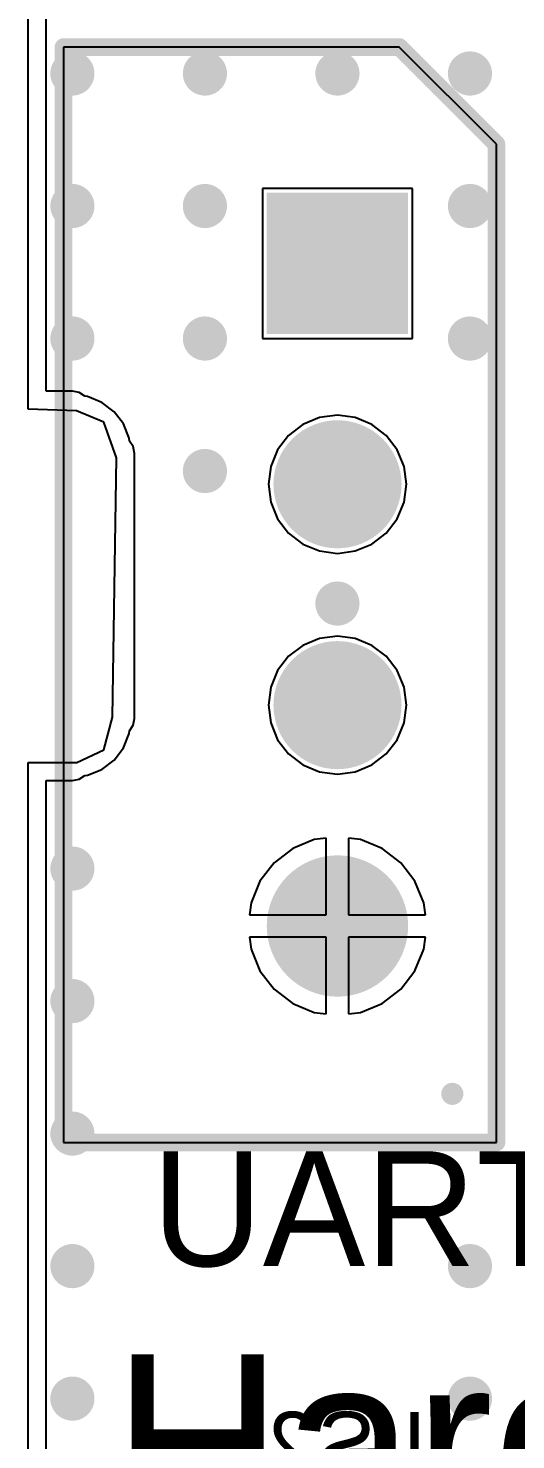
# Model space of a CAD drawing. Header units: millimetres. Extents: x 15 to 122, y 23 to 96.
# Drawn here: x 25 to 30.52, y 71.53 to 87.51 of the extents above; entities that cross this region are included whole.
import ezdxf

# ---------------------------------------------------------------- set-up
doc = ezdxf.new("R2010")
doc.units = ezdxf.units.MM
for name, color, linetype in [('BottomLayer', 5, 'Continuous'), ('BottomOverlay', 54, 'Continuous'), ('TopLayer', 1, 'Continuous'), ('TopOverlay', 2, 'Continuous'), ('TopSolder', 216, 'Continuous'), ('Upper Modules', 80, 'Continuous')]:
    doc.layers.add(name, color=color, linetype=linetype)
doc.styles.get("Standard").update_dxf_attribs({"font": 'ARExthalf2.shx', "width": 0.1})

msp = doc.modelspace()

# ---------------------------------------------------------------- linework, layer by layer
at = {"layer": 'BottomLayer'}
for p, q in [((25.204, 83.404), (25.204, 92)), ((29.35, 85.7), (27.65, 85.7)), ((27.65, 85.7), (27.65, 84)), ((29.35, 84), (29.35, 85.7)), ((27.65, 84), (29.35, 84)), ((25.5, 83.404), (25.204, 83.404)), ((25.578, 83.388), (25.5, 83.404)), ((25.639, 83.347), (25.578, 83.388)), ((25.672, 83.343), (25.639, 83.347)), ((25.833, 83.277), (25.672, 83.343)), ((25.971, 83.171), (25.833, 83.277)), ((26.077, 83.033), (25.971, 83.171)), ((28.298, 83.105), (28.109, 83.027)), ((28.5, 83.132), (28.298, 83.105)), ((28.702, 83.105), (28.5, 83.132)), ((28.891, 83.027), (28.702, 83.105)), ((26.143, 82.872), (26.077, 83.033)), ((28.109, 83.027), (27.947, 82.903)), ((29.053, 82.903), (28.891, 83.027)), ((26.147, 82.839), (26.143, 82.872)), ((26.188, 82.778), (26.147, 82.839)), ((26.204, 82.7), (26.188, 82.778)), ((27.947, 82.903), (27.823, 82.741)), ((29.177, 82.741), (29.053, 82.903)), ((26.204, 79.7), (26.204, 82.7)), ((27.823, 82.741), (27.745, 82.552)), ((29.255, 82.552), (29.177, 82.741)), ((27.745, 82.552), (27.718, 82.35)), ((29.282, 82.35), (29.255, 82.552)), ((27.718, 82.35), (27.745, 82.148)), ((29.255, 82.148), (29.282, 82.35)), ((27.745, 82.148), (27.823, 81.959)), ((29.177, 81.959), (29.255, 82.148)), ((27.823, 81.959), (27.947, 81.797)), ((29.053, 81.797), (29.177, 81.959)), ((27.947, 81.797), (28.109, 81.673)), ((28.109, 81.673), (28.298, 81.595)), ((28.702, 81.595), (28.891, 81.673)), ((28.891, 81.673), (29.053, 81.797)), ((28.298, 81.595), (28.5, 81.568)), ((28.5, 81.568), (28.702, 81.595)), ((28.298, 80.605), (28.109, 80.527)), ((28.5, 80.632), (28.298, 80.605)), ((28.702, 80.605), (28.5, 80.632)), ((28.891, 80.527), (28.702, 80.605)), ((27.947, 80.403), (27.823, 80.241)), ((28.109, 80.527), (27.947, 80.403)), ((29.053, 80.403), (28.891, 80.527)), ((29.177, 80.241), (29.053, 80.403)), ((27.823, 80.241), (27.745, 80.052)), ((29.255, 80.052), (29.177, 80.241)), ((27.745, 80.052), (27.718, 79.85)), ((29.282, 79.85), (29.255, 80.052)), ((27.718, 79.85), (27.745, 79.648)), ((29.255, 79.648), (29.282, 79.85)), ((26.147, 79.561), (26.188, 79.622)), ((26.188, 79.622), (26.204, 79.7)), ((27.745, 79.648), (27.823, 79.459)), ((29.177, 79.459), (29.255, 79.648)), ((26.077, 79.367), (26.143, 79.528)), ((26.143, 79.528), (26.147, 79.561)), ((27.823, 79.459), (27.947, 79.297)), ((29.053, 79.297), (29.177, 79.459)), ((25.971, 79.229), (26.077, 79.367)), ((27.947, 79.297), (28.109, 79.173)), ((28.891, 79.173), (29.053, 79.297)), ((25.672, 79.057), (25.833, 79.123)), ((25.833, 79.123), (25.971, 79.229)), ((28.109, 79.173), (28.298, 79.095)), ((28.298, 79.095), (28.5, 79.068)), ((28.5, 79.068), (28.702, 79.095)), ((28.702, 79.095), (28.891, 79.173)), ((25.204, 40.404), (25.204, 78.996)), ((25.204, 78.996), (25.5, 78.996)), ((25.5, 78.996), (25.578, 79.012)), ((25.578, 79.012), (25.639, 79.053)), ((25.639, 79.053), (25.672, 79.057)), ((28.238, 78.328), (27.994, 78.227)), ((28.373, 78.346), (28.238, 78.328)), ((28.373, 77.477), (28.373, 78.346)), ((28.762, 78.328), (28.627, 78.346)), ((28.627, 78.346), (28.627, 77.477)), ((29.006, 78.227), (28.762, 78.328)), ((27.994, 78.227), (27.784, 78.066)), ((29.216, 78.066), (29.006, 78.227)), ((27.784, 78.066), (27.623, 77.856)), ((29.377, 77.856), (29.216, 78.066)), ((27.623, 77.856), (27.522, 77.612)), ((29.478, 77.612), (29.377, 77.856)), ((27.522, 77.612), (27.504, 77.477)), ((29.496, 77.477), (29.478, 77.612)), ((27.504, 77.477), (28.373, 77.477)), ((28.627, 77.477), (29.496, 77.477)), ((28.373, 77.223), (27.504, 77.223)), ((27.504, 77.223), (27.522, 77.088)), ((28.373, 76.354), (28.373, 77.223)), ((29.496, 77.223), (28.627, 77.223)), ((28.627, 77.223), (28.627, 76.354)), ((29.478, 77.088), (29.496, 77.223)), ((27.522, 77.088), (27.623, 76.844)), ((29.377, 76.844), (29.478, 77.088)), ((27.623, 76.844), (27.784, 76.634)), ((29.216, 76.634), (29.377, 76.844)), ((27.784, 76.634), (27.994, 76.473)), ((29.006, 76.473), (29.216, 76.634)), ((27.994, 76.473), (28.238, 76.372)), ((28.762, 76.372), (29.006, 76.473)), ((28.238, 76.372), (28.373, 76.354)), ((28.627, 76.354), (28.762, 76.372))]:
    msp.add_line(p, q, dxfattribs=at)
for points, const_width in [([(25.375, 87, 1), (25.625, 87, 1)], 0.25), ([(26.875, 87, 1), (27.125, 87, 1)], 0.25), ([(28.375, 87, 1), (28.625, 87, 1)], 0.25), ([(29.875, 87, 1), (30.125, 87, 1)], 0.25), ([(25.375, 85.5, 1), (25.625, 85.5, 1)], 0.25), ([(26.875, 85.5, 1), (27.125, 85.5, 1)], 0.25), ([(29.875, 85.5, 1), (30.125, 85.5, 1)], 0.25), ([(25.375, 84, 1), (25.625, 84, 1)], 0.25), ([(26.875, 84, 1), (27.125, 84, 1)], 0.25), ([(29.875, 84, 1), (30.125, 84, 1)], 0.25), ([(28.163, 82.35, 1), (28.838, 82.35, 1)], 0.675), ([(26.875, 82.5, 1), (27.125, 82.5, 1)], 0.25), ([(28.375, 81, 1), (28.625, 81, 1)], 0.25), ([(28.163, 79.85, 1), (28.838, 79.85, 1)], 0.675), ([(25.375, 78, 1), (25.625, 78, 1)], 0.25), ([(28.125, 77.35, 1), (28.875, 77.35, 1)], 0.75), ([(25.375, 76.5, 1), (25.625, 76.5, 1)], 0.25), ([(25.375, 75, 1), (25.625, 75, 1)], 0.25), ([(25.375, 73.5, 1), (25.625, 73.5, 1)], 0.25), ([(29.875, 73.5, 1), (30.125, 73.5, 1)], 0.25), ([(25.375, 72, 1), (25.625, 72, 1)], 0.25), ([(29.875, 72, 1), (30.125, 72, 1)], 0.25)]:
    msp.add_lwpolyline(points, format="xyb", close=True, dxfattribs=dict(at, const_width=const_width))
msp.add_solid([(29.25, 84.1), (29.25, 85.6), (27.75, 84.1), (27.75, 85.6)], dxfattribs=at)
at = {"layer": 'TopLayer'}
for p, q in [((25.204, 83.404), (25.204, 92)), ((29.35, 85.7), (27.65, 85.7)), ((27.65, 85.7), (27.65, 84)), ((29.35, 84), (29.35, 85.7)), ((27.65, 84), (29.35, 84)), ((25.5, 83.404), (25.204, 83.404)), ((25.578, 83.388), (25.5, 83.404)), ((25.639, 83.347), (25.578, 83.388)), ((25.672, 83.343), (25.639, 83.347)), ((25.833, 83.277), (25.672, 83.343)), ((25.971, 83.171), (25.833, 83.277)), ((26.077, 83.033), (25.971, 83.171)), ((28.298, 83.105), (28.109, 83.027)), ((28.5, 83.132), (28.298, 83.105)), ((28.702, 83.105), (28.5, 83.132)), ((28.891, 83.027), (28.702, 83.105)), ((26.143, 82.872), (26.077, 83.033)), ((28.109, 83.027), (27.947, 82.903)), ((29.053, 82.903), (28.891, 83.027)), ((26.147, 82.839), (26.143, 82.872)), ((26.188, 82.778), (26.147, 82.839)), ((26.204, 82.7), (26.188, 82.778)), ((27.947, 82.903), (27.823, 82.741)), ((29.177, 82.741), (29.053, 82.903)), ((26.204, 79.7), (26.204, 82.7)), ((27.823, 82.741), (27.745, 82.552)), ((29.255, 82.552), (29.177, 82.741)), ((27.745, 82.552), (27.718, 82.35)), ((29.282, 82.35), (29.255, 82.552)), ((27.718, 82.35), (27.745, 82.148)), ((29.255, 82.148), (29.282, 82.35)), ((27.745, 82.148), (27.823, 81.959)), ((29.177, 81.959), (29.255, 82.148)), ((27.823, 81.959), (27.947, 81.797)), ((29.053, 81.797), (29.177, 81.959)), ((27.947, 81.797), (28.109, 81.673)), ((28.109, 81.673), (28.298, 81.595)), ((28.702, 81.595), (28.891, 81.673)), ((28.891, 81.673), (29.053, 81.797)), ((28.298, 81.595), (28.5, 81.568)), ((28.5, 81.568), (28.702, 81.595)), ((28.298, 80.605), (28.109, 80.527)), ((28.5, 80.632), (28.298, 80.605)), ((28.702, 80.605), (28.5, 80.632)), ((28.891, 80.527), (28.702, 80.605)), ((27.947, 80.403), (27.823, 80.241)), ((28.109, 80.527), (27.947, 80.403)), ((29.053, 80.403), (28.891, 80.527)), ((29.177, 80.241), (29.053, 80.403)), ((27.823, 80.241), (27.745, 80.052)), ((29.255, 80.052), (29.177, 80.241)), ((27.745, 80.052), (27.718, 79.85)), ((29.282, 79.85), (29.255, 80.052)), ((27.718, 79.85), (27.745, 79.648)), ((29.255, 79.648), (29.282, 79.85)), ((26.147, 79.561), (26.188, 79.622)), ((26.188, 79.622), (26.204, 79.7)), ((27.745, 79.648), (27.823, 79.459)), ((29.177, 79.459), (29.255, 79.648)), ((26.077, 79.367), (26.143, 79.528)), ((26.143, 79.528), (26.147, 79.561)), ((27.823, 79.459), (27.947, 79.297)), ((29.053, 79.297), (29.177, 79.459)), ((25.971, 79.229), (26.077, 79.367)), ((27.947, 79.297), (28.109, 79.173)), ((28.891, 79.173), (29.053, 79.297)), ((25.672, 79.057), (25.833, 79.123)), ((25.833, 79.123), (25.971, 79.229)), ((28.109, 79.173), (28.298, 79.095)), ((28.298, 79.095), (28.5, 79.068)), ((28.5, 79.068), (28.702, 79.095)), ((28.702, 79.095), (28.891, 79.173)), ((25.204, 40.404), (25.204, 78.996)), ((25.204, 78.996), (25.5, 78.996)), ((25.5, 78.996), (25.578, 79.012)), ((25.578, 79.012), (25.639, 79.053)), ((25.639, 79.053), (25.672, 79.057)), ((28.238, 78.328), (27.994, 78.227)), ((28.373, 78.346), (28.238, 78.328)), ((28.373, 77.477), (28.373, 78.346)), ((28.762, 78.328), (28.627, 78.346)), ((28.627, 78.346), (28.627, 77.477)), ((29.006, 78.227), (28.762, 78.328)), ((27.994, 78.227), (27.784, 78.066)), ((29.216, 78.066), (29.006, 78.227)), ((27.784, 78.066), (27.623, 77.856)), ((29.377, 77.856), (29.216, 78.066)), ((27.623, 77.856), (27.522, 77.612)), ((29.478, 77.612), (29.377, 77.856)), ((27.522, 77.612), (27.504, 77.477)), ((29.496, 77.477), (29.478, 77.612)), ((27.504, 77.477), (28.373, 77.477)), ((28.627, 77.477), (29.496, 77.477)), ((28.373, 77.223), (27.504, 77.223)), ((27.504, 77.223), (27.522, 77.088)), ((28.373, 76.354), (28.373, 77.223)), ((29.496, 77.223), (28.627, 77.223)), ((28.627, 77.223), (28.627, 76.354)), ((29.478, 77.088), (29.496, 77.223)), ((27.522, 77.088), (27.623, 76.844)), ((29.377, 76.844), (29.478, 77.088)), ((27.623, 76.844), (27.784, 76.634)), ((29.216, 76.634), (29.377, 76.844)), ((27.784, 76.634), (27.994, 76.473)), ((29.006, 76.473), (29.216, 76.634)), ((27.994, 76.473), (28.238, 76.372)), ((28.762, 76.372), (29.006, 76.473)), ((28.238, 76.372), (28.373, 76.354)), ((28.627, 76.354), (28.762, 76.372))]:
    msp.add_line(p, q, dxfattribs=at)
for points, const_width in [([(25.375, 87, 1), (25.625, 87, 1)], 0.25), ([(26.875, 87, 1), (27.125, 87, 1)], 0.25), ([(28.375, 87, 1), (28.625, 87, 1)], 0.25), ([(29.875, 87, 1), (30.125, 87, 1)], 0.25), ([(25.375, 85.5, 1), (25.625, 85.5, 1)], 0.25), ([(26.875, 85.5, 1), (27.125, 85.5, 1)], 0.25), ([(29.875, 85.5, 1), (30.125, 85.5, 1)], 0.25), ([(25.375, 84, 1), (25.625, 84, 1)], 0.25), ([(26.875, 84, 1), (27.125, 84, 1)], 0.25), ([(29.875, 84, 1), (30.125, 84, 1)], 0.25), ([(28.163, 82.35, 1), (28.838, 82.35, 1)], 0.675), ([(26.875, 82.5, 1), (27.125, 82.5, 1)], 0.25), ([(28.375, 81, 1), (28.625, 81, 1)], 0.25), ([(28.163, 79.85, 1), (28.838, 79.85, 1)], 0.675), ([(25.375, 78, 1), (25.625, 78, 1)], 0.25), ([(28.125, 77.35, 1), (28.875, 77.35, 1)], 0.75), ([(25.375, 76.5, 1), (25.625, 76.5, 1)], 0.25), ([(29.738, 75.45, 1), (29.863, 75.45, 1)], 0.125), ([(25.375, 75, 1), (25.625, 75, 1)], 0.25), ([(25.375, 73.5, 1), (25.625, 73.5, 1)], 0.25), ([(29.875, 73.5, 1), (30.125, 73.5, 1)], 0.25), ([(25.375, 72, 1), (25.625, 72, 1)], 0.25), ([(29.875, 72, 1), (30.125, 72, 1)], 0.25)]:
    msp.add_lwpolyline(points, format="xyb", close=True, dxfattribs=dict(at, const_width=const_width))
msp.add_solid([(29.25, 84.1), (29.25, 85.6), (27.75, 84.1), (27.75, 85.6)], dxfattribs=at)
at = {"layer": 'TopOverlay', "const_width": 0.2}
for points in [[(25.4, 87.3), (29.2, 87.3)], [(25.4, 74.9), (25.4, 87.3)], [(29.2, 87.3), (30.3, 86.2)], [(30.3, 74.9), (30.3, 86.2)], [(25.4, 74.9), (30.3, 74.9)]]:
    msp.add_lwpolyline(points, dxfattribs=at)
at = {"layer": 'TopOverlay', "const_width": 0.1}
for points in [[(25.35, 87.3, 1), (25.45, 87.3, 1)], [(25.35, 87.3, 1), (25.45, 87.3, 1)], [(29.15, 87.3, 1), (29.25, 87.3, 1)], [(29.15, 87.3, 1), (29.25, 87.3, 1)], [(30.25, 86.2, 1), (30.35, 86.2, 1)], [(30.25, 86.2, 1), (30.35, 86.2, 1)], [(25.35, 74.9, 1), (25.45, 74.9, 1)], [(25.35, 74.9, 1), (25.45, 74.9, 1)], [(30.25, 74.9, 1), (30.35, 74.9, 1)], [(30.25, 74.9, 1), (30.35, 74.9, 1)]]:
    msp.add_lwpolyline(points, format="xyb", close=True, dxfattribs=at)
at = {"layer": 'TopSolder'}
for points, const_width in [([(28.138, 82.35, 1), (28.863, 82.35, 1)], 0.725), ([(28.138, 82.35, 1), (28.863, 82.35, 1)], 0.725), ([(28.138, 79.85, 1), (28.863, 79.85, 1)], 0.725), ([(28.138, 79.85, 1), (28.863, 79.85, 1)], 0.725), ([(28.1, 77.35, 1), (28.9, 77.35, 1)], 0.8), ([(28.1, 77.35, 1), (28.9, 77.35, 1)], 0.8)]:
    msp.add_lwpolyline(points, format="xyb", close=True, dxfattribs=dict(at, const_width=const_width))
msp.add_solid([(29.3, 84.05), (29.3, 85.65), (27.7, 84.05), (27.7, 85.65)], dxfattribs=at)
msp.add_solid([(29.3, 84.05), (29.3, 85.65), (27.7, 84.05), (27.7, 85.65)], dxfattribs=at)
at = {"layer": 'Upper Modules'}
for p, q in [((25, 83.25), (25, 91.95)), ((29.2, 87.3), (25.4, 87.3)), ((25.4, 87.3), (25.4, 74.9)), ((30.3, 86.2), (29.2, 87.3)), ((30.3, 74.9), (30.3, 86.2)), ((25, 83.2), (25, 83.25)), ((25.547, 83.18), (25, 83.2)), ((25.854, 83.054), (25.547, 83.18)), ((25.999, 82.65), (25.854, 83.054)), ((25.952, 79.713), (25.999, 82.65)), ((25.854, 79.346), (25.952, 79.713)), ((25.55, 79.2), (25.854, 79.346)), ((25, 40.243), (25, 79.2)), ((25, 79.2), (25.55, 79.2)), ((25.4, 74.9), (30.3, 74.9))]:
    msp.add_line(p, q, dxfattribs=at)

# ---------------------------------------------------------------- texts
at = {"layer": 'BottomOverlay', "text_generation_flag": 2}
msp.add_text('LS2', height=0.75, rotation=360, dxfattribs=at).set_placement((29.5, 71.1))
at = {"layer": 'TopOverlay'}
for s, height, p in [('UART', 1.3, (26.4, 73.5)), ('Hardkernel Co.,Ltd.', 2, (25.95, 70.5))]:
    msp.add_text(s, height=height, rotation=360, dxfattribs=at).set_placement(p)

doc.saveas('drawing.dxf')
